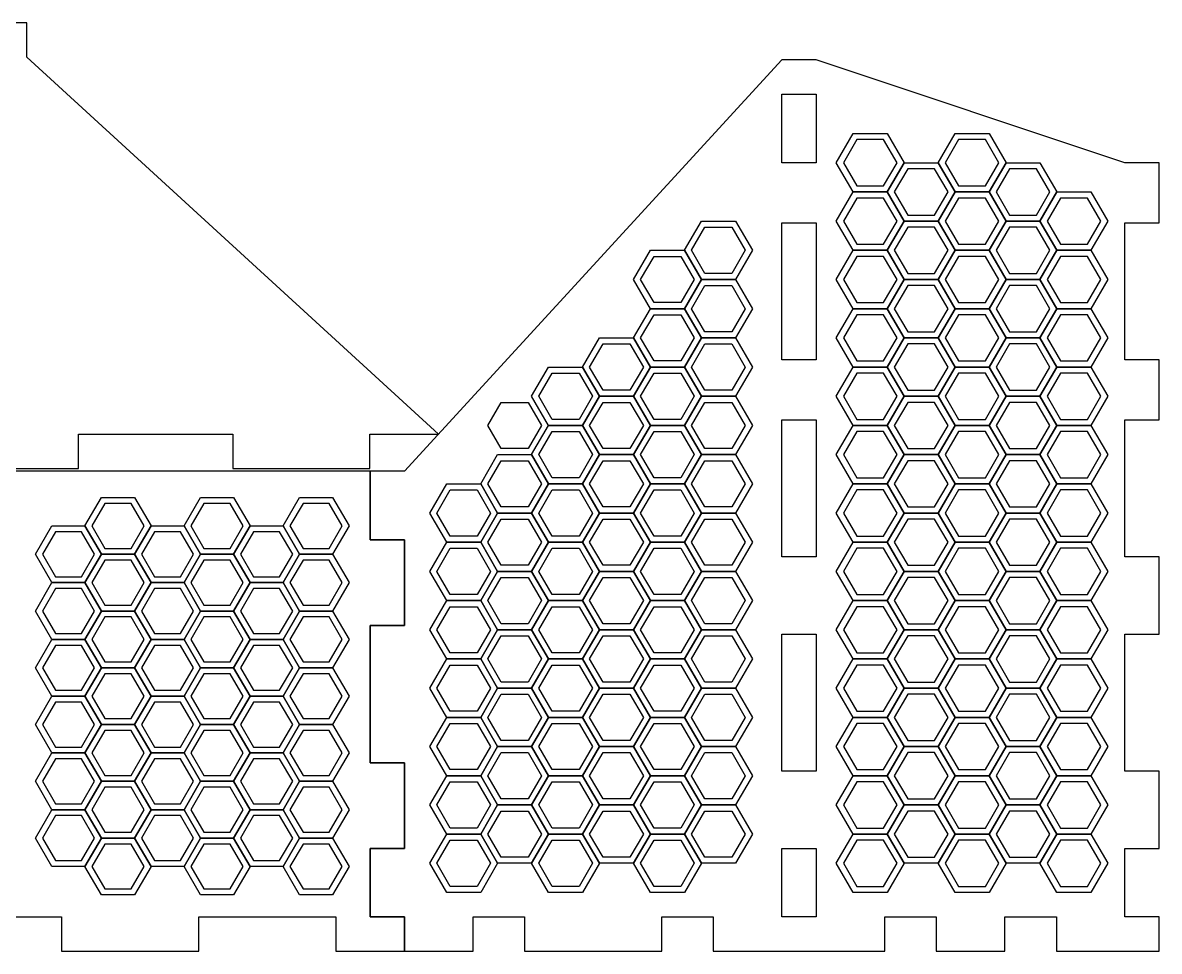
# Model space of a CAD drawing. Extents: x 716 to 2686, y 638 to 1063.
# Drawn here: x 2216.2 to 2685.8, y 638.3 to 1022.1 of the extents above; entities that cross this region are included whole.
import ezdxf

# ---------------------------------------------------------------- set-up
doc = ezdxf.new("R2010")
doc.units = 0
doc.layers.add('A0133_Printing', color=7, linetype='CONTINUOUS')

msp = doc.modelspace()

# ---------------------------------------------------------------- linework, layer by layer
at = {"layer": 'A0133_Printing', "color": 1}
for points in [[(2182.548945, 837.889279), (2239.240944, 837.889279), (2239.240944, 852.062279), (2303.020942, 852.062279), (2303.020942, 837.889279), (2359.713941, 837.889279), (2359.713941, 852.062279), (2388.06094, 852.062279), (2217.981945, 1007.968275), (2217.981945, 1022.141274), (2189.634945, 1022.141274)], [(2210.992945, 652.464984), (2232.252944, 652.464984), (2232.252944, 638.290984), (2288.945943, 638.290984), (2288.945943, 652.464984), (2345.638941, 652.464984), (2345.638941, 638.290984), (2373.984941, 638.290984), (2373.984941, 652.464984), (2359.811941, 652.464984), (2359.811941, 680.810983), (2373.984941, 680.810983), (2373.984941, 716.243982), (2359.811941, 716.243982), (2359.811941, 772.936981), (2373.984941, 772.936981), (2373.984941, 808.36998), (2359.811941, 808.36998), (2359.811941, 836.716979), (2210.992945, 836.716979)]]:
    msp.add_lwpolyline(points, dxfattribs=at)
for points in [[(2685.795933, 939.472977), (2685.795933, 964.275976), (2671.622933, 964.275976), (2544.063936, 1006.794975), (2529.890937, 1006.794975), (2373.984941, 836.716979), (2359.811941, 836.716979), (2359.811941, 808.36998), (2373.984941, 808.36998), (2373.984941, 772.936981), (2359.811941, 772.936981), (2359.811941, 716.243982), (2373.984941, 716.243982), (2373.984941, 680.810983), (2359.811941, 680.810983), (2359.811941, 652.464984), (2373.984941, 652.464984), (2373.984941, 638.290984), (2402.33194, 638.290984), (2402.33194, 652.464984), (2423.591939, 652.464984), (2423.591939, 638.290984), (2480.284938, 638.290984), (2480.284938, 652.464984), (2501.543937, 652.464984), (2501.543937, 638.290984), (2572.410936, 638.290984), (2572.410936, 652.464984), (2593.669935, 652.464984), (2593.669935, 638.290984), (2622.016934, 638.290984), (2622.016934, 652.464984), (2643.276934, 652.464984), (2643.276934, 638.290984), (2685.795933, 638.290984), (2685.795933, 652.464984), (2671.622933, 652.464984), (2671.622933, 680.810983), (2685.795933, 680.810983), (2685.795933, 712.700982), (2671.622933, 712.700982), (2671.622933, 769.393981), (2685.795933, 769.393981), (2685.795933, 801.28398), (2671.622933, 801.28398), (2671.622933, 857.976979), (2685.795933, 857.976979), (2685.795933, 882.779978), (2671.622933, 882.779978), (2671.622933, 939.472977)], [(2544.063936, 964.275976), (2529.890937, 964.275976), (2529.890937, 992.621975), (2544.063936, 992.621975)], [(2560.823136, 973.798776), (2555.274136, 964.252776), (2560.823136, 954.707776), (2571.921136, 954.707776), (2577.470136, 964.252776), (2571.921136, 973.798776)], [(2602.911335, 973.798776), (2597.362335, 964.252776), (2602.911335, 954.707776), (2614.009335, 954.707776), (2619.558335, 964.252776), (2614.009335, 973.798776)], [(2581.867335, 961.732376), (2576.318336, 952.186376), (2581.867335, 942.641376), (2592.965335, 942.641376), (2598.514335, 952.186376), (2592.965335, 961.732376)], [(2623.955234, 961.732376), (2618.406235, 952.186376), (2623.955234, 942.641376), (2635.053234, 942.641376), (2640.602234, 952.186376), (2635.053234, 961.732376)], [(2560.823136, 949.665976), (2555.274136, 940.119976), (2560.823136, 930.574977), (2571.921136, 930.574977), (2577.470136, 940.119976), (2571.921136, 949.665976)], [(2602.911335, 949.665976), (2597.362335, 940.119976), (2602.911335, 930.574977), (2614.009335, 930.574977), (2619.558335, 940.119976), (2614.009335, 949.665976)], [(2644.999434, 949.665976), (2639.450434, 940.119976), (2644.999434, 930.574977), (2656.097434, 930.574977), (2661.646433, 940.119976), (2656.097434, 949.665976)], [(2544.063936, 882.779978), (2529.890937, 882.779978), (2529.890937, 939.472977), (2544.063936, 939.472977)], [(2509.198437, 937.599477), (2514.747437, 928.053477), (2509.198437, 918.508477), (2498.100438, 918.508477), (2492.551438, 928.053477), (2498.100438, 937.599477)], [(2581.867335, 937.599477), (2576.318336, 928.053477), (2581.867335, 918.508477), (2592.965335, 918.508477), (2598.514335, 928.053477), (2592.965335, 937.599477)], [(2623.955234, 937.599477), (2618.406235, 928.053477), (2623.955234, 918.508477), (2635.053234, 918.508477), (2640.602234, 928.053477), (2635.053234, 937.599477)], [(2488.154438, 925.533077), (2493.703438, 915.987077), (2488.154438, 906.442077), (2477.056438, 906.442077), (2471.507438, 915.987077), (2477.056438, 925.533077)], [(2560.823136, 925.532977), (2555.274136, 915.986977), (2560.823136, 906.441977), (2571.921136, 906.441977), (2577.470136, 915.986977), (2571.921136, 925.532977)], [(2602.911335, 925.532977), (2597.362335, 915.986977), (2602.911335, 906.441977), (2614.009335, 906.441977), (2619.558335, 915.986977), (2614.009335, 925.532977)], [(2644.999434, 925.533077), (2639.450434, 915.987077), (2644.999434, 906.442077), (2656.097434, 906.442077), (2661.646433, 915.987077), (2656.097434, 925.533077)], [(2509.198437, 913.466577), (2514.747437, 903.920577), (2509.198437, 894.375578), (2498.100438, 894.375578), (2492.551438, 903.920577), (2498.100438, 913.466577)], [(2581.867335, 913.466577), (2576.318336, 903.920577), (2581.867335, 894.375578), (2592.965335, 894.375578), (2598.514335, 903.920577), (2592.965335, 913.466577)], [(2623.955234, 913.466577), (2618.406235, 903.920577), (2623.955234, 894.375578), (2635.053234, 894.375578), (2640.602234, 903.920577), (2635.053234, 913.466577)], [(2488.154438, 901.400077), (2493.703438, 891.854078), (2488.154438, 882.309078), (2477.056438, 882.309078), (2471.507438, 891.854078), (2477.056438, 901.400077)], [(2560.823136, 901.400077), (2555.274136, 891.854078), (2560.823136, 882.309078), (2571.921136, 882.309078), (2577.470136, 891.854078), (2571.921136, 901.400077)], [(2602.911335, 901.400077), (2597.362335, 891.854078), (2602.911335, 882.309078), (2614.009335, 882.309078), (2619.558335, 891.854078), (2614.009335, 901.400077)], [(2644.999434, 901.400077), (2639.450434, 891.854078), (2644.999434, 882.309078), (2656.097434, 882.309078), (2661.646433, 891.854078), (2656.097434, 901.400077)], [(2467.110338, 889.333678), (2472.659338, 879.787678), (2467.110338, 870.242678), (2456.012339, 870.242678), (2450.463339, 879.787678), (2456.012339, 889.333678)], [(2509.198437, 889.333678), (2514.747437, 879.787678), (2509.198437, 870.242678), (2498.100438, 870.242678), (2492.551438, 879.787678), (2498.100438, 889.333678)], [(2581.867335, 889.333678), (2576.318336, 879.787678), (2581.867335, 870.242678), (2592.965335, 870.242678), (2598.514335, 879.787678), (2592.965335, 889.333678)], [(2623.955234, 889.333678), (2618.406235, 879.787678), (2623.955234, 870.242678), (2635.053234, 870.242678), (2640.602234, 879.787678), (2635.053234, 889.333678)], [(2446.066339, 877.267178), (2451.615339, 867.721178), (2446.066339, 858.176179), (2434.968339, 858.176179), (2429.419339, 867.721178), (2434.968339, 877.267178)], [(2488.154438, 877.267178), (2493.703438, 867.721178), (2488.154438, 858.176179), (2477.056438, 858.176179), (2471.507438, 867.721178), (2477.056438, 877.267178)], [(2560.823136, 877.267178), (2555.274136, 867.721178), (2560.823136, 858.176179), (2571.921136, 858.176179), (2577.470136, 867.721178), (2571.921136, 877.267178)], [(2602.911335, 877.267178), (2597.362335, 867.721178), (2602.911335, 858.176179), (2614.009335, 858.176179), (2619.558335, 867.721178), (2614.009335, 877.267178)], [(2644.999434, 877.267178), (2639.450434, 867.721178), (2644.999434, 858.176179), (2656.097434, 858.176179), (2661.646433, 867.721178), (2656.097434, 877.267178)], [(2425.022439, 865.200678), (2430.571439, 855.654679), (2425.022439, 846.109679), (2413.92444, 846.109679), (2408.37544, 855.654679), (2413.92444, 865.200678)], [(2467.110338, 865.200678), (2472.659338, 855.654679), (2467.110338, 846.109679), (2456.012339, 846.109679), (2450.463339, 855.654679), (2456.012339, 865.200678)], [(2509.198437, 865.200678), (2514.747437, 855.654679), (2509.198437, 846.109679), (2498.100438, 846.109679), (2492.551438, 855.654679), (2498.100438, 865.200678)], [(2581.867335, 865.200678), (2576.318336, 855.654679), (2581.867335, 846.109679), (2592.965335, 846.109679), (2598.514335, 855.654679), (2592.965335, 865.200678)], [(2623.955234, 865.200678), (2618.406235, 855.654679), (2623.955234, 846.109679), (2635.053234, 846.109679), (2640.602234, 855.654679), (2635.053234, 865.200678)], [(2544.063936, 801.28398), (2529.890937, 801.28398), (2529.890937, 857.976979), (2544.063936, 857.976979)], [(2446.066339, 853.134279), (2451.615339, 843.588279), (2446.066339, 834.043279), (2434.968339, 834.043279), (2429.419339, 843.588279), (2434.968339, 853.134279)], [(2488.154438, 853.134279), (2493.703438, 843.588279), (2488.154438, 834.043279), (2477.056438, 834.043279), (2471.507438, 843.588279), (2477.056438, 853.134279)], [(2560.823136, 853.134279), (2555.274136, 843.588279), (2560.823136, 834.043279), (2571.921136, 834.043279), (2577.470136, 843.588279), (2571.921136, 853.134279)], [(2602.911335, 853.134279), (2597.362335, 843.588279), (2602.911335, 834.043279), (2614.009335, 834.043279), (2619.558335, 843.588279), (2614.009335, 853.134279)], [(2644.999434, 853.134279), (2639.450434, 843.588279), (2644.999434, 834.043279), (2656.097434, 834.043279), (2661.646433, 843.588279), (2656.097434, 853.134279)], [(2425.022439, 841.067779), (2430.571439, 831.521779), (2425.022439, 821.976779), (2413.92444, 821.976779), (2408.37544, 831.521779), (2413.92444, 841.067779)], [(2467.110338, 841.067779), (2472.659338, 831.521779), (2467.110338, 821.976779), (2456.012339, 821.976779), (2450.463339, 831.521779), (2456.012339, 841.067779)], [(2509.198437, 841.067779), (2514.747437, 831.521779), (2509.198437, 821.976779), (2498.100438, 821.976779), (2492.551438, 831.521779), (2498.100438, 841.067779)], [(2581.867335, 841.067779), (2576.318336, 831.521779), (2581.867335, 821.976779), (2592.965335, 821.976779), (2598.514335, 831.521779), (2592.965335, 841.067779)], [(2623.955234, 841.067779), (2618.406235, 831.521779), (2623.955234, 821.976779), (2635.053234, 821.976779), (2640.602234, 831.521779), (2635.053234, 841.067779)], [(2403.97824, 829.001279), (2409.52724, 819.45528), (2403.97824, 809.91028), (2392.88024, 809.91028), (2387.33124, 819.45528), (2392.88024, 829.001279)], [(2446.066339, 829.001279), (2451.615339, 819.45528), (2446.066339, 809.91028), (2434.968339, 809.91028), (2429.419339, 819.45528), (2434.968339, 829.001279)], [(2488.154438, 829.001279), (2493.703438, 819.45528), (2488.154438, 809.91028), (2477.056438, 809.91028), (2471.507438, 819.45528), (2477.056438, 829.001279)], [(2560.823136, 829.001279), (2555.274136, 819.45528), (2560.823136, 809.91028), (2571.921136, 809.91028), (2577.470136, 819.45528), (2571.921136, 829.001279)], [(2602.911335, 829.001279), (2597.362335, 819.45528), (2602.911335, 809.91028), (2614.009335, 809.91028), (2619.558335, 819.45528), (2614.009335, 829.001279)], [(2644.999434, 829.001279), (2639.450434, 819.45528), (2644.999434, 809.91028), (2656.097434, 809.91028), (2661.646433, 819.45528), (2656.097434, 829.001279)], [(2250.206444, 823.423079), (2244.811444, 814.14208), (2250.206444, 804.86008), (2260.997443, 804.86008), (2266.393443, 814.14208), (2260.997443, 823.423079)], [(2291.129143, 823.423079), (2285.734143, 814.14208), (2291.129143, 804.86008), (2301.920142, 804.86008), (2307.316142, 814.14208), (2301.920142, 823.423079)], [(2332.051942, 823.423079), (2326.656942, 814.14208), (2332.051942, 804.86008), (2342.842941, 804.86008), (2348.238941, 814.14208), (2342.842941, 823.423079)], [(2425.022439, 816.93488), (2430.571439, 807.38888), (2425.022439, 797.84388), (2413.92444, 797.84388), (2408.37544, 807.38888), (2413.92444, 816.93488)], [(2467.110338, 816.93488), (2472.659338, 807.38888), (2467.110338, 797.84388), (2456.012339, 797.84388), (2450.463339, 807.38888), (2456.012339, 816.93488)], [(2509.198437, 816.93488), (2514.747437, 807.38888), (2509.198437, 797.84388), (2498.100438, 797.84388), (2492.551438, 807.38888), (2498.100438, 816.93488)], [(2581.867335, 816.93488), (2576.318336, 807.38888), (2581.867335, 797.84388), (2592.965335, 797.84388), (2598.514335, 807.38888), (2592.965335, 816.93488)], [(2623.955234, 816.93488), (2618.406235, 807.38888), (2623.955234, 797.84388), (2635.053234, 797.84388), (2640.602234, 807.38888), (2635.053234, 816.93488)], [(2229.745044, 811.69068), (2224.350044, 802.40968), (2229.745044, 793.12768), (2240.536044, 793.12768), (2245.932044, 802.40968), (2240.536044, 811.69068)], [(2270.667643, 811.69068), (2265.272643, 802.40968), (2270.667643, 793.12768), (2281.458643, 793.12768), (2286.854643, 802.40968), (2281.458643, 811.69068)], [(2311.590542, 811.69068), (2306.195542, 802.40968), (2311.590542, 793.12768), (2322.381542, 793.12768), (2327.777542, 802.40968), (2322.381542, 811.69068)], [(2403.97824, 804.86848), (2409.52724, 795.32248), (2403.97824, 785.77748), (2392.88024, 785.77748), (2387.33124, 795.32248), (2392.88024, 804.86848)], [(2446.066339, 804.86848), (2451.615339, 795.32248), (2446.066339, 785.77748), (2434.968339, 785.77748), (2429.419339, 795.32248), (2434.968339, 804.86848)], [(2488.154438, 804.86848), (2493.703438, 795.32248), (2488.154438, 785.77748), (2477.056438, 785.77748), (2471.507438, 795.32248), (2477.056438, 804.86848)], [(2560.823136, 804.86848), (2555.274136, 795.32248), (2560.823136, 785.77748), (2571.921136, 785.77748), (2577.470136, 795.32248), (2571.921136, 804.86848)], [(2602.911335, 804.86848), (2597.362335, 795.32248), (2602.911335, 785.77748), (2614.009335, 785.77748), (2619.558335, 795.32248), (2614.009335, 804.86848)], [(2644.999434, 804.86848), (2639.450434, 795.32248), (2644.999434, 785.77748), (2656.097434, 785.77748), (2661.646433, 795.32248), (2656.097434, 804.86848)], [(2250.206444, 799.95828), (2244.811444, 790.67728), (2250.206444, 781.39628), (2260.997443, 781.39628), (2266.393443, 790.67728), (2260.997443, 799.95828)], [(2291.129143, 799.95828), (2285.734143, 790.67728), (2291.129143, 781.39628), (2301.920142, 781.39628), (2307.316142, 790.67728), (2301.920142, 799.95828)], [(2332.051942, 799.95828), (2326.656942, 790.67728), (2332.051942, 781.39628), (2342.842941, 781.39628), (2348.238941, 790.67728), (2342.842941, 799.95828)], [(2425.022439, 792.80198), (2430.571439, 783.25598), (2425.022439, 773.710981), (2413.92444, 773.710981), (2408.37544, 783.25598), (2413.92444, 792.80198)], [(2467.110338, 792.80198), (2472.659338, 783.25598), (2467.110338, 773.710981), (2456.012339, 773.710981), (2450.463339, 783.25598), (2456.012339, 792.80198)], [(2509.198437, 792.80198), (2514.747437, 783.25598), (2509.198437, 773.710981), (2498.100438, 773.710981), (2492.551438, 783.25598), (2498.100438, 792.80198)], [(2581.867335, 792.80198), (2576.318336, 783.25598), (2581.867335, 773.710981), (2592.965335, 773.710981), (2598.514335, 783.25598), (2592.965335, 792.80198)], [(2623.955234, 792.80198), (2618.406235, 783.25598), (2623.955234, 773.710981), (2635.053234, 773.710981), (2640.602234, 783.25598), (2635.053234, 792.80198)], [(2229.745044, 788.22598), (2224.350044, 778.944981), (2229.745044, 769.662981), (2240.536044, 769.662981), (2245.932044, 778.944981), (2240.536044, 788.22598)], [(2270.667643, 788.22598), (2265.272643, 778.944981), (2270.667643, 769.662981), (2281.458643, 769.662981), (2286.854643, 778.944981), (2281.458643, 788.22598)], [(2311.590542, 788.22598), (2306.195542, 778.944981), (2311.590542, 769.662981), (2322.381542, 769.662981), (2327.777542, 778.944981), (2322.381542, 788.22598)], [(2403.97824, 780.73548), (2409.52724, 771.189481), (2403.97824, 761.644481), (2392.88024, 761.644481), (2387.33124, 771.189481), (2392.88024, 780.73548)], [(2446.066339, 780.73548), (2451.615339, 771.189481), (2446.066339, 761.644481), (2434.968339, 761.644481), (2429.419339, 771.189481), (2434.968339, 780.73548)], [(2488.154438, 780.73548), (2493.703438, 771.189481), (2488.154438, 761.644481), (2477.056438, 761.644481), (2471.507438, 771.189481), (2477.056438, 780.73548)], [(2560.823136, 780.73548), (2555.274136, 771.189481), (2560.823136, 761.644481), (2571.921136, 761.644481), (2577.470136, 771.189481), (2571.921136, 780.73548)], [(2602.911335, 780.73548), (2597.362335, 771.189481), (2602.911335, 761.644481), (2614.009335, 761.644481), (2619.558335, 771.189481), (2614.009335, 780.73548)], [(2644.999434, 780.73548), (2639.450434, 771.189481), (2644.999434, 761.644481), (2656.097434, 761.644481), (2661.646433, 771.189481), (2656.097434, 780.73548)], [(2250.206444, 776.493581), (2244.811444, 767.212581), (2250.206444, 757.930581), (2260.997443, 757.930581), (2266.393443, 767.212581), (2260.997443, 776.493581)], [(2291.129143, 776.493581), (2285.734143, 767.212581), (2291.129143, 757.930581), (2301.920142, 757.930581), (2307.316142, 767.212581), (2301.920142, 776.493581)], [(2332.051942, 776.493581), (2326.656942, 767.212581), (2332.051942, 757.930581), (2342.842941, 757.930581), (2348.238941, 767.212581), (2342.842941, 776.493581)], [(2425.022439, 768.669081), (2430.571439, 759.123081), (2425.022439, 749.578081), (2413.92444, 749.578081), (2408.37544, 759.123081), (2413.92444, 768.669081)], [(2467.110338, 768.669081), (2472.659338, 759.123081), (2467.110338, 749.578081), (2456.012339, 749.578081), (2450.463339, 759.123081), (2456.012339, 768.669081)], [(2509.198437, 768.669081), (2514.747437, 759.123081), (2509.198437, 749.578081), (2498.100438, 749.578081), (2492.551438, 759.123081), (2498.100438, 768.669081)], [(2544.063936, 712.700982), (2529.890937, 712.700982), (2529.890937, 769.393981), (2544.063936, 769.393981)], [(2581.867335, 768.669081), (2576.318336, 759.123081), (2581.867335, 749.578081), (2592.965335, 749.578081), (2598.514335, 759.123081), (2592.965335, 768.669081)], [(2623.955234, 768.669081), (2618.406235, 759.123081), (2623.955234, 749.578081), (2635.053234, 749.578081), (2640.602234, 759.123081), (2635.053234, 768.669081)], [(2229.745044, 764.761181), (2224.350044, 755.480181), (2229.745044, 746.199181), (2240.536044, 746.199181), (2245.932044, 755.480181), (2240.536044, 764.761181)], [(2270.667643, 764.761181), (2265.272643, 755.480181), (2270.667643, 746.199181), (2281.458643, 746.199181), (2286.854643, 755.480181), (2281.458643, 764.761181)], [(2311.590542, 764.761181), (2306.195542, 755.480181), (2311.590542, 746.199181), (2322.381542, 746.199181), (2327.777542, 755.480181), (2322.381542, 764.761181)], [(2403.97824, 756.602581), (2409.52724, 747.056581), (2403.97824, 737.511582), (2392.88024, 737.511582), (2387.33124, 747.056581), (2392.88024, 756.602581)], [(2446.066339, 756.602581), (2451.615339, 747.056581), (2446.066339, 737.511582), (2434.968339, 737.511582), (2429.419339, 747.056581), (2434.968339, 756.602581)], [(2488.154438, 756.602581), (2493.703438, 747.056581), (2488.154438, 737.511582), (2477.056438, 737.511582), (2471.507438, 747.056581), (2477.056438, 756.602581)], [(2560.823136, 756.602581), (2555.274136, 747.056581), (2560.823136, 737.511582), (2571.921136, 737.511582), (2577.470136, 747.056581), (2571.921136, 756.602581)], [(2602.911335, 756.602581), (2597.362335, 747.056581), (2602.911335, 737.511582), (2614.009335, 737.511582), (2619.558335, 747.056581), (2614.009335, 756.602581)], [(2644.999434, 756.602581), (2639.450434, 747.056581), (2644.999434, 737.511582), (2656.097434, 737.511582), (2661.646433, 747.056581), (2656.097434, 756.602581)], [(2250.206444, 753.028781), (2244.811444, 743.747781), (2250.206444, 734.465782), (2260.997443, 734.465782), (2266.393443, 743.747781), (2260.997443, 753.028781)], [(2291.129143, 753.028781), (2285.734143, 743.747781), (2291.129143, 734.465782), (2301.920142, 734.465782), (2307.316142, 743.747781), (2301.920142, 753.028781)], [(2332.051942, 753.028781), (2326.656942, 743.747781), (2332.051942, 734.465782), (2342.842941, 734.465782), (2348.238941, 743.747781), (2342.842941, 753.028781)], [(2425.022439, 744.536081), (2430.571439, 734.990082), (2425.022439, 725.445082), (2413.92444, 725.445082), (2408.37544, 734.990082), (2413.92444, 744.536081)], [(2467.110338, 744.536081), (2472.659338, 734.990082), (2467.110338, 725.445082), (2456.012339, 725.445082), (2450.463339, 734.990082), (2456.012339, 744.536081)], [(2509.198437, 744.536081), (2514.747437, 734.990082), (2509.198437, 725.445082), (2498.100438, 725.445082), (2492.551438, 734.990082), (2498.100438, 744.536081)], [(2581.867335, 744.536081), (2576.318336, 734.990082), (2581.867335, 725.445082), (2592.965335, 725.445082), (2598.514335, 734.990082), (2592.965335, 744.536081)], [(2623.955234, 744.536081), (2618.406235, 734.990082), (2623.955234, 725.445082), (2635.053234, 725.445082), (2640.602234, 734.990082), (2635.053234, 744.536081)], [(2229.745044, 741.296381), (2224.350044, 732.015382), (2229.745044, 722.733382), (2240.536044, 722.733382), (2245.932044, 732.015382), (2240.536044, 741.296381)], [(2270.667643, 741.296381), (2265.272643, 732.015382), (2270.667643, 722.733382), (2281.458643, 722.733382), (2286.854643, 732.015382), (2281.458643, 741.296381)], [(2311.590542, 741.296381), (2306.195542, 732.015382), (2311.590542, 722.733382), (2322.381542, 722.733382), (2327.777542, 732.015382), (2322.381542, 741.296381)], [(2250.206444, 729.564082), (2244.811444, 720.283082), (2250.206444, 711.001082), (2260.997443, 711.001082), (2266.393443, 720.283082), (2260.997443, 729.564082)], [(2291.129143, 729.564082), (2285.734143, 720.283082), (2291.129143, 711.001082), (2301.920142, 711.001082), (2307.316142, 720.283082), (2301.920142, 729.564082)], [(2332.051942, 729.564082), (2326.656942, 720.283082), (2332.051942, 711.001082), (2342.842941, 711.001082), (2348.238941, 720.283082), (2342.842941, 729.564082)], [(2403.97824, 732.469682), (2409.52724, 722.923682), (2403.97824, 713.378682), (2392.88024, 713.378682), (2387.33124, 722.923682), (2392.88024, 732.469682)], [(2446.066339, 732.469682), (2451.615339, 722.923682), (2446.066339, 713.378682), (2434.968339, 713.378682), (2429.419339, 722.923682), (2434.968339, 732.469682)], [(2488.154438, 732.469682), (2493.703438, 722.923682), (2488.154438, 713.378682), (2477.056438, 713.378682), (2471.507438, 722.923682), (2477.056438, 732.469682)], [(2560.823136, 732.469682), (2555.274136, 722.923682), (2560.823136, 713.378682), (2571.921136, 713.378682), (2577.470136, 722.923682), (2571.921136, 732.469682)], [(2602.911335, 732.469682), (2597.362335, 722.923682), (2602.911335, 713.378682), (2614.009335, 713.378682), (2619.558335, 722.923682), (2614.009335, 732.469682)], [(2644.999434, 732.469682), (2639.450434, 722.923682), (2644.999434, 713.378682), (2656.097434, 713.378682), (2661.646433, 722.923682), (2656.097434, 732.469682)], [(2425.022439, 720.403182), (2430.571439, 710.857182), (2425.022439, 701.312182), (2413.92444, 701.312182), (2408.37544, 710.857182), (2413.92444, 720.403182)], [(2467.110338, 720.403182), (2472.659338, 710.857182), (2467.110338, 701.312182), (2456.012339, 701.312182), (2450.463339, 710.857182), (2456.012339, 720.403182)], [(2509.198437, 720.403182), (2514.747437, 710.857182), (2509.198437, 701.312182), (2498.100438, 701.312182), (2492.551438, 710.857182), (2498.100438, 720.403182)], [(2581.867335, 720.403182), (2576.318336, 710.857182), (2581.867335, 701.312182), (2592.965335, 701.312182), (2598.514335, 710.857182), (2592.965335, 720.403182)], [(2623.955234, 720.403182), (2618.406235, 710.857182), (2623.955234, 701.312182), (2635.053234, 701.312182), (2640.602234, 710.857182), (2635.053234, 720.403182)], [(2229.745044, 717.831682), (2224.350044, 708.550682), (2229.745044, 699.269683), (2240.536044, 699.269683), (2245.932044, 708.550682), (2240.536044, 717.831682)], [(2270.667643, 717.831682), (2265.272643, 708.550682), (2270.667643, 699.269683), (2281.458643, 699.269683), (2286.854643, 708.550682), (2281.458643, 717.831682)], [(2311.590542, 717.831682), (2306.195542, 708.550682), (2311.590542, 699.269683), (2322.381542, 699.269683), (2327.777542, 708.550682), (2322.381542, 717.831682)], [(2250.206444, 706.099282), (2244.811444, 696.818283), (2250.206444, 687.536283), (2260.997443, 687.536283), (2266.393443, 696.818283), (2260.997443, 706.099282)], [(2291.129143, 706.099282), (2285.734143, 696.818283), (2291.129143, 687.536283), (2301.920142, 687.536283), (2307.316142, 696.818283), (2301.920142, 706.099282)], [(2332.051942, 706.099282), (2326.656942, 696.818283), (2332.051942, 687.536283), (2342.842941, 687.536283), (2348.238941, 696.818283), (2342.842941, 706.099282)], [(2403.97824, 708.336682), (2409.52724, 698.790683), (2403.97824, 689.245683), (2392.88024, 689.245683), (2387.33124, 698.790683), (2392.88024, 708.336682)], [(2446.066339, 708.336682), (2451.615339, 698.790683), (2446.066339, 689.245683), (2434.968339, 689.245683), (2429.419339, 698.790683), (2434.968339, 708.336682)], [(2488.154438, 708.336682), (2493.703438, 698.790683), (2488.154438, 689.245683), (2477.056438, 689.245683), (2471.507438, 698.790683), (2477.056438, 708.336682)], [(2560.823136, 708.336682), (2555.274136, 698.790683), (2560.823136, 689.245683), (2571.921136, 689.245683), (2577.470136, 698.790683), (2571.921136, 708.336682)], [(2602.911335, 708.336682), (2597.362335, 698.790683), (2602.911335, 689.245683), (2614.009335, 689.245683), (2619.558335, 698.790683), (2614.009335, 708.336682)], [(2644.999434, 708.336682), (2639.450434, 698.790683), (2644.999434, 689.245683), (2656.097434, 689.245683), (2661.646433, 698.790683), (2656.097434, 708.336682)], [(2425.022439, 696.270283), (2430.571439, 686.724283), (2425.022439, 677.179283), (2413.92444, 677.179283), (2408.37544, 686.724283), (2413.92444, 696.270283)], [(2467.110338, 696.270283), (2472.659338, 686.724283), (2467.110338, 677.179283), (2456.012339, 677.179283), (2450.463339, 686.724283), (2456.012339, 696.270283)], [(2509.198437, 696.270283), (2514.747437, 686.724283), (2509.198437, 677.179283), (2498.100438, 677.179283), (2492.551438, 686.724283), (2498.100438, 696.270283)], [(2581.867335, 696.270283), (2576.318336, 686.724283), (2581.867335, 677.179283), (2592.965335, 677.179283), (2598.514335, 686.724283), (2592.965335, 696.270283)], [(2623.955234, 696.270283), (2618.406235, 686.724283), (2623.955234, 677.179283), (2635.053234, 677.179283), (2640.602234, 686.724283), (2635.053234, 696.270283)], [(2229.745044, 694.366883), (2224.350044, 685.085883), (2229.745044, 675.803883), (2240.536044, 675.803883), (2245.932044, 685.085883), (2240.536044, 694.366883)], [(2270.667643, 694.366883), (2265.272643, 685.085883), (2270.667643, 675.803883), (2281.458643, 675.803883), (2286.854643, 685.085883), (2281.458643, 694.366883)], [(2311.590542, 694.366883), (2306.195542, 685.085883), (2311.590542, 675.803883), (2322.381542, 675.803883), (2327.777542, 685.085883), (2322.381542, 694.366883)], [(2250.206444, 682.634583), (2244.811444, 673.353583), (2250.206444, 664.071583), (2260.997443, 664.071583), (2266.393443, 673.353583), (2260.997443, 682.634583)], [(2291.129143, 682.634583), (2285.734143, 673.353583), (2291.129143, 664.071583), (2301.920142, 664.071583), (2307.316142, 673.353583), (2301.920142, 682.634583)], [(2332.051942, 682.634583), (2326.656942, 673.353583), (2332.051942, 664.071583), (2342.842941, 664.071583), (2348.238941, 673.353583), (2342.842941, 682.634583)], [(2403.97824, 684.203883), (2409.52724, 674.657883), (2403.97824, 665.112883), (2392.88024, 665.112883), (2387.33124, 674.657883), (2392.88024, 684.203883)], [(2446.066339, 684.203883), (2451.615339, 674.657883), (2446.066339, 665.112883), (2434.968339, 665.112883), (2429.419339, 674.657883), (2434.968339, 684.203883)], [(2488.154438, 684.203883), (2493.703438, 674.657883), (2488.154438, 665.112883), (2477.056438, 665.112883), (2471.507438, 674.657883), (2477.056438, 684.203883)], [(2560.823136, 684.203883), (2555.274136, 674.657883), (2560.823136, 665.112883), (2571.921136, 665.112883), (2577.470136, 674.657883), (2571.921136, 684.203883)], [(2602.911335, 684.203883), (2597.362335, 674.657883), (2602.911335, 665.112883), (2614.009335, 665.112883), (2619.558335, 674.657883), (2614.009335, 684.203883)], [(2644.999434, 684.203883), (2639.450434, 674.657883), (2644.999434, 665.112883), (2656.097434, 665.112883), (2661.646433, 674.657883), (2656.097434, 684.203883)], [(2544.063936, 652.464984), (2529.890937, 652.464984), (2529.890937, 680.810983), (2544.063936, 680.810983)]]:
    msp.add_lwpolyline(points, close=True, dxfattribs=at)
at = {"layer": 'A0133_Printing', "color": 4}
for points in [[(2573.387136, 952.186776), (2559.358136, 952.186776), (2552.343136, 964.252776), (2559.358136, 976.319776), (2573.387136, 976.319776), (2580.402135, 964.252776)], [(2615.475235, 952.186776), (2601.446235, 952.186776), (2594.431235, 964.252776), (2601.446235, 976.319776), (2615.475235, 976.319776), (2622.490234, 964.252776)], [(2594.431335, 940.120376), (2580.401335, 940.120376), (2573.387336, 952.186376), (2580.401335, 964.253376), (2594.431335, 964.253376), (2601.446335, 952.186376)], [(2636.519434, 940.120376), (2622.489434, 940.120376), (2615.475435, 952.186376), (2622.489434, 964.253376), (2636.519434, 964.253376), (2643.533434, 952.186376)], [(2573.387136, 928.053877), (2559.358136, 928.053877), (2552.343136, 940.119876), (2559.358136, 952.186876), (2573.387136, 952.186876), (2580.402135, 940.119876)], [(2615.475235, 928.053877), (2601.446235, 928.053877), (2594.431235, 940.119876), (2601.446235, 952.186876), (2615.475235, 952.186876), (2622.490234, 940.119876)], [(2657.563434, 928.053877), (2643.533434, 928.053877), (2636.519434, 940.119876), (2643.533434, 952.186876), (2657.563434, 952.186876), (2664.578433, 940.119876)], [(2489.619838, 928.053977), (2496.634838, 940.119976), (2510.663837, 940.119976), (2517.678837, 928.053977), (2510.663837, 915.987977), (2496.634838, 915.987977)], [(2594.431335, 915.987377), (2580.401335, 915.987377), (2573.387336, 928.053377), (2580.401335, 940.120376), (2594.431335, 940.120376), (2601.446335, 928.053377)], [(2636.519434, 915.987477), (2622.489434, 915.987477), (2615.475435, 928.053477), (2622.489434, 940.120476), (2636.519434, 940.120476), (2643.533434, 928.053477)], [(2468.575838, 915.987477), (2475.589838, 928.053477), (2489.619838, 928.053477), (2496.634838, 915.987477), (2489.619838, 903.921477), (2475.589838, 903.921477)], [(2573.387136, 903.920977), (2559.358136, 903.920977), (2552.343136, 915.986977), (2559.358136, 928.053977), (2573.387136, 928.053977), (2580.402135, 915.986977)], [(2615.475235, 903.920977), (2601.446235, 903.920977), (2594.431235, 915.986977), (2601.446235, 928.053977), (2615.475235, 928.053977), (2622.490234, 915.986977)], [(2657.563434, 903.920977), (2643.533434, 903.920977), (2636.519434, 915.986977), (2643.533434, 928.053977), (2657.563434, 928.053977), (2664.578433, 915.986977)], [(2489.619838, 903.920977), (2496.634838, 915.986977), (2510.663837, 915.986977), (2517.678837, 903.920977), (2510.663837, 891.854978), (2496.634838, 891.854978)], [(2594.431335, 891.854578), (2580.401335, 891.854578), (2573.387336, 903.920577), (2580.401335, 915.987577), (2594.431335, 915.987577), (2601.446335, 903.920577)], [(2636.519434, 891.854578), (2622.489434, 891.854578), (2615.475435, 903.920577), (2622.489434, 915.987577), (2636.519434, 915.987577), (2643.533434, 903.920577)], [(2468.575838, 891.854578), (2475.589838, 903.920577), (2489.619838, 903.920577), (2496.634838, 891.854578), (2489.619838, 879.788578), (2475.589838, 879.788578)], [(2573.387136, 879.788078), (2559.358136, 879.788078), (2552.343136, 891.854078), (2559.358136, 903.921077), (2573.387136, 903.921077), (2580.402135, 891.854078)], [(2615.475235, 879.788078), (2601.446235, 879.788078), (2594.431235, 891.854078), (2601.446235, 903.921077), (2615.475235, 903.921077), (2622.490234, 891.854078)], [(2657.563434, 879.788078), (2643.533434, 879.788078), (2636.519434, 891.854078), (2643.533434, 903.921077), (2657.563434, 903.921077), (2664.578433, 891.854078)], [(2447.531639, 879.788078), (2454.546639, 891.854078), (2468.575638, 891.854078), (2475.590638, 879.788078), (2468.575638, 867.722078), (2454.546639, 867.722078)], [(2489.619838, 879.788078), (2496.634838, 891.854078), (2510.663837, 891.854078), (2517.678837, 879.788078), (2510.663837, 867.722078), (2496.634838, 867.722078)], [(2594.431335, 867.721578), (2580.401335, 867.721578), (2573.387336, 879.787578), (2580.401335, 891.854578), (2594.431335, 891.854578), (2601.446335, 879.787578)], [(2636.519434, 867.721578), (2622.489434, 867.721578), (2615.475435, 879.787578), (2622.489434, 891.854578), (2636.519434, 891.854578), (2643.533434, 879.787578)], [(2426.487739, 867.721578), (2433.502739, 879.787578), (2447.531739, 879.787578), (2454.546739, 867.721578), (2447.531739, 855.655579), (2433.502739, 855.655579)], [(2468.575838, 867.721578), (2475.589838, 879.787578), (2489.619838, 879.787578), (2496.634838, 867.721578), (2489.619838, 855.655579), (2475.589838, 855.655579)], [(2573.387136, 855.655179), (2559.358136, 855.655179), (2552.343136, 867.721178), (2559.358136, 879.788178), (2573.387136, 879.788178), (2580.402135, 867.721178)], [(2615.475235, 855.655179), (2601.446235, 855.655179), (2594.431235, 867.721178), (2601.446235, 879.788178), (2615.475235, 879.788178), (2622.490234, 867.721178)], [(2657.563434, 855.655179), (2643.533434, 855.655179), (2636.519434, 867.721178), (2643.533434, 879.788178), (2657.563434, 879.788178), (2664.578433, 867.721178)], [(2447.531639, 855.655179), (2454.546639, 867.722178), (2468.575638, 867.722178), (2475.590638, 855.655179), (2468.575638, 843.589179), (2454.546639, 843.589179)], [(2489.619838, 855.655179), (2496.634838, 867.722178), (2510.663837, 867.722178), (2517.678837, 855.655179), (2510.663837, 843.589179), (2496.634838, 843.589179)], [(2594.431335, 843.588679), (2580.401335, 843.588679), (2573.387336, 855.654679), (2580.401335, 867.721678), (2594.431335, 867.721678), (2601.446335, 855.654679)], [(2636.519434, 843.588679), (2622.489434, 843.588679), (2615.475435, 855.654679), (2622.489434, 867.721678), (2636.519434, 867.721678), (2643.533434, 855.654679)], [(2426.487739, 843.588679), (2433.502739, 855.655679), (2447.531739, 855.655679), (2454.546739, 843.588679), (2447.531739, 831.522679), (2433.502739, 831.522679)], [(2468.575838, 843.588679), (2475.589838, 855.655679), (2489.619838, 855.655679), (2496.634838, 843.588679), (2489.619838, 831.522679), (2475.589838, 831.522679)], [(2573.387136, 831.522279), (2559.358136, 831.522279), (2552.343136, 843.588279), (2559.358136, 855.655279), (2573.387136, 855.655279), (2580.402135, 843.588279)], [(2615.475235, 831.522279), (2601.446235, 831.522279), (2594.431235, 843.588279), (2601.446235, 855.655279), (2615.475235, 855.655279), (2622.490234, 843.588279)], [(2657.563434, 831.522279), (2643.533434, 831.522279), (2636.519434, 843.588279), (2643.533434, 855.655279), (2657.563434, 855.655279), (2664.578433, 843.588279)], [(2405.44374, 831.522279), (2412.45774, 843.588279), (2426.487739, 843.588279), (2433.502739, 831.522279), (2426.487739, 819.45628), (2412.45774, 819.45628)], [(2447.531639, 831.522279), (2454.546639, 843.588279), (2468.575638, 843.588279), (2475.590638, 831.522279), (2468.575638, 819.45628), (2454.546639, 819.45628)], [(2489.619838, 831.522279), (2496.634838, 843.588279), (2510.663837, 843.588279), (2517.678837, 831.522279), (2510.663837, 819.45628), (2496.634838, 819.45628)], [(2594.431335, 819.45578), (2580.401335, 819.45578), (2573.387336, 831.521779), (2580.401335, 843.588779), (2594.431335, 843.588779), (2601.446335, 831.521779)], [(2636.519434, 819.45578), (2622.489434, 819.45578), (2615.475435, 831.521779), (2622.489434, 843.588779), (2636.519434, 843.588779), (2643.533434, 831.521779)], [(2384.39964, 819.45578), (2391.41464, 831.521779), (2405.44364, 831.521779), (2412.45864, 819.45578), (2405.44364, 807.38978), (2391.41464, 807.38978)], [(2426.487739, 819.45578), (2433.502739, 831.521779), (2447.531739, 831.521779), (2454.546739, 819.45578), (2447.531739, 807.38978), (2433.502739, 807.38978)], [(2468.575838, 819.45578), (2475.589838, 831.521779), (2489.619838, 831.521779), (2496.634838, 819.45578), (2489.619838, 807.38978), (2475.589838, 807.38978)], [(2573.387136, 807.38928), (2559.358136, 807.38928), (2552.343136, 819.45528), (2559.358136, 831.522279), (2573.387136, 831.522279), (2580.402135, 819.45528)], [(2615.475235, 807.38928), (2601.446235, 807.38928), (2594.431235, 819.45528), (2601.446235, 831.522279), (2615.475235, 831.522279), (2622.490234, 819.45528)], [(2657.563434, 807.38928), (2643.533434, 807.38928), (2636.519434, 819.45528), (2643.533434, 831.522279), (2657.563434, 831.522279), (2664.578433, 819.45528)], [(2262.422543, 802.40938), (2248.781544, 802.40938), (2241.961544, 814.14138), (2248.781544, 825.874379), (2262.422543, 825.874379), (2269.242543, 814.14138)], [(2303.345442, 802.40938), (2289.704443, 802.40938), (2282.884443, 814.14138), (2289.704443, 825.874379), (2303.345442, 825.874379), (2310.165442, 814.14138)], [(2344.268041, 802.40938), (2330.627042, 802.40938), (2323.807042, 814.14138), (2330.627042, 825.874379), (2344.268041, 825.874379), (2351.089041, 814.14138)], [(2405.44374, 807.38928), (2412.45774, 819.45528), (2426.487739, 819.45528), (2433.502739, 807.38928), (2426.487739, 795.32328), (2412.45774, 795.32328)], [(2447.531639, 807.38928), (2454.546639, 819.45528), (2468.575638, 819.45528), (2475.590638, 807.38928), (2468.575638, 795.32328), (2454.546639, 795.32328)], [(2489.619838, 807.38928), (2496.634838, 819.45528), (2510.663837, 819.45528), (2517.678837, 807.38928), (2510.663837, 795.32328), (2496.634838, 795.32328)], [(2594.431335, 795.32288), (2580.401335, 795.32288), (2573.387336, 807.38888), (2580.401335, 819.45588), (2594.431335, 819.45588), (2601.446335, 807.38888)], [(2636.519434, 795.32288), (2622.489434, 795.32288), (2615.475435, 807.38888), (2622.489434, 819.45588), (2636.519434, 819.45588), (2643.533434, 807.38888)], [(2241.961144, 790.67708), (2228.320144, 790.67708), (2221.500144, 802.40908), (2228.320144, 814.14208), (2241.961144, 814.14208), (2248.781144, 802.40908)], [(2282.883943, 790.67708), (2269.242943, 790.67708), (2262.422943, 802.40908), (2269.242943, 814.14208), (2282.883943, 814.14208), (2289.703943, 802.40908)], [(2323.806842, 790.67708), (2310.165842, 790.67708), (2303.345842, 802.40908), (2310.165842, 814.14208), (2323.806842, 814.14208), (2330.626842, 802.40908)], [(2384.39964, 795.32288), (2391.41464, 807.38888), (2405.44364, 807.38888), (2412.45864, 795.32288), (2405.44364, 783.25688), (2391.41464, 783.25688)], [(2426.487739, 795.32288), (2433.502739, 807.38888), (2447.531739, 807.38888), (2454.546739, 795.32288), (2447.531739, 783.25688), (2433.502739, 783.25688)], [(2468.575838, 795.32288), (2475.589838, 807.38888), (2489.619838, 807.38888), (2496.634838, 795.32288), (2489.619838, 783.25688), (2475.589838, 783.25688)], [(2573.387136, 783.25638), (2559.358136, 783.25638), (2552.343136, 795.32238), (2559.358136, 807.38938), (2573.387136, 807.38938), (2580.402135, 795.32238)], [(2615.475235, 783.25638), (2601.446235, 783.25638), (2594.431235, 795.32238), (2601.446235, 807.38938), (2615.475235, 807.38938), (2622.490234, 795.32238)], [(2657.563434, 783.25638), (2643.533434, 783.25638), (2636.519434, 795.32238), (2643.533434, 807.38938), (2657.563434, 807.38938), (2664.578433, 795.32238)], [(2262.422543, 778.944681), (2248.781544, 778.944681), (2241.961544, 790.67668), (2248.781544, 802.40968), (2262.422543, 802.40968), (2269.242543, 790.67668)], [(2303.345442, 778.944681), (2289.704443, 778.944681), (2282.884443, 790.67668), (2289.704443, 802.40968), (2303.345442, 802.40968), (2310.165442, 790.67668)], [(2344.268041, 778.944681), (2330.627042, 778.944681), (2323.807042, 790.67668), (2330.627042, 802.40968), (2344.268041, 802.40968), (2351.089041, 790.67668)], [(2405.44374, 783.25638), (2412.45774, 795.32238), (2426.487739, 795.32238), (2433.502739, 783.25638), (2426.487739, 771.190381), (2412.45774, 771.190381)], [(2447.531639, 783.25638), (2454.546639, 795.32238), (2468.575638, 795.32238), (2475.590638, 783.25638), (2468.575638, 771.190381), (2454.546639, 771.190381)], [(2489.619838, 783.25638), (2496.634838, 795.32238), (2510.663837, 795.32238), (2517.678837, 783.25638), (2510.663837, 771.190381), (2496.634838, 771.190381)], [(2594.431335, 771.189881), (2580.401335, 771.189881), (2573.387336, 783.25588), (2580.401335, 795.32288), (2594.431335, 795.32288), (2601.446335, 783.25588)], [(2636.519434, 771.189881), (2622.489434, 771.189881), (2615.475435, 783.25588), (2622.489434, 795.32288), (2636.519434, 795.32288), (2643.533434, 783.25588)], [(2241.961144, 767.212281), (2228.320144, 767.212281), (2221.500144, 778.944281), (2228.320144, 790.67728), (2241.961144, 790.67728), (2248.781144, 778.944281)], [(2282.883943, 767.212281), (2269.242943, 767.212281), (2262.422943, 778.944281), (2269.242943, 790.67728), (2282.883943, 790.67728), (2289.703943, 778.944281)], [(2323.806842, 767.212281), (2310.165842, 767.212281), (2303.345842, 778.944281), (2310.165842, 790.67728), (2323.806842, 790.67728), (2330.626842, 778.944281)], [(2384.39964, 771.189881), (2391.41464, 783.25588), (2405.44364, 783.25588), (2412.45864, 771.189881), (2405.44364, 759.123881), (2391.41464, 759.123881)], [(2426.487739, 771.189881), (2433.502739, 783.25588), (2447.531739, 783.25588), (2454.546739, 771.189881), (2447.531739, 759.123881), (2433.502739, 759.123881)], [(2468.575838, 771.189881), (2475.589838, 783.25588), (2489.619838, 783.25588), (2496.634838, 771.189881), (2489.619838, 759.123881), (2475.589838, 759.123881)], [(2573.387136, 759.123481), (2559.358136, 759.123481), (2552.343136, 771.189481), (2559.358136, 783.25648), (2573.387136, 783.25648), (2580.402135, 771.189481)], [(2615.475235, 759.123481), (2601.446235, 759.123481), (2594.431235, 771.189481), (2601.446235, 783.25648), (2615.475235, 783.25648), (2622.490234, 771.189481)], [(2657.563434, 759.123481), (2643.533434, 759.123481), (2636.519434, 771.189481), (2643.533434, 783.25648), (2657.563434, 783.25648), (2664.578433, 771.189481)], [(2262.422543, 755.479881), (2248.781544, 755.479881), (2241.961544, 767.211881), (2248.781544, 778.944881), (2262.422543, 778.944881), (2269.242543, 767.211881)], [(2303.345442, 755.479881), (2289.704443, 755.479881), (2282.884443, 767.211881), (2289.704443, 778.944881), (2303.345442, 778.944881), (2310.165442, 767.211881)], [(2344.268041, 755.479881), (2330.627042, 755.479881), (2323.807042, 767.211881), (2330.627042, 778.944881), (2344.268041, 778.944881), (2351.089041, 767.211881)], [(2405.44374, 759.123481), (2412.45774, 771.189481), (2426.487739, 771.189481), (2433.502739, 759.123481), (2426.487739, 747.057481), (2412.45774, 747.057481)], [(2447.531639, 759.123481), (2454.546639, 771.189481), (2468.575638, 771.189481), (2475.590638, 759.123481), (2468.575638, 747.057481), (2454.546639, 747.057481)], [(2489.619838, 759.123481), (2496.634838, 771.189481), (2510.663837, 771.189481), (2517.678837, 759.123481), (2510.663837, 747.057481), (2496.634838, 747.057481)], [(2594.431335, 747.057081), (2580.401335, 747.057081), (2573.387336, 759.123081), (2580.401335, 771.190081), (2594.431335, 771.190081), (2601.446335, 759.123081)], [(2636.519434, 747.057081), (2622.489434, 747.057081), (2615.475435, 759.123081), (2622.489434, 771.190081), (2636.519434, 771.190081), (2643.533434, 759.123081)], [(2241.961144, 743.747581), (2228.320144, 743.747581), (2221.500144, 755.479581), (2228.320144, 767.212581), (2241.961144, 767.212581), (2248.781144, 755.479581)], [(2282.883943, 743.747581), (2269.242943, 743.747581), (2262.422943, 755.479581), (2269.242943, 767.212581), (2282.883943, 767.212581), (2289.703943, 755.479581)], [(2323.806842, 743.747581), (2310.165842, 743.747581), (2303.345842, 755.479581), (2310.165842, 767.212581), (2323.806842, 767.212581), (2330.626842, 755.479581)], [(2384.39964, 747.056981), (2391.41464, 759.122981), (2405.44364, 759.122981), (2412.45864, 747.056981), (2405.44364, 734.990982), (2391.41464, 734.990982)], [(2426.487739, 747.056981), (2433.502739, 759.122981), (2447.531739, 759.122981), (2454.546739, 747.056981), (2447.531739, 734.990982), (2433.502739, 734.990982)], [(2468.575838, 747.056981), (2475.589838, 759.122981), (2489.619838, 759.122981), (2496.634838, 747.056981), (2489.619838, 734.990982), (2475.589838, 734.990982)], [(2573.387136, 734.990582), (2559.358136, 734.990582), (2552.343136, 747.056581), (2559.358136, 759.123581), (2573.387136, 759.123581), (2580.402135, 747.056581)], [(2615.475235, 734.990582), (2601.446235, 734.990582), (2594.431235, 747.056581), (2601.446235, 759.123581), (2615.475235, 759.123581), (2622.490234, 747.056581)], [(2657.563434, 734.990582), (2643.533434, 734.990582), (2636.519434, 747.056581), (2643.533434, 759.123581), (2657.563434, 759.123581), (2664.578433, 747.056581)], [(2262.422543, 732.015182), (2248.781544, 732.015182), (2241.961544, 743.747181), (2248.781544, 755.480181), (2262.422543, 755.480181), (2269.242543, 743.747181)], [(2303.345442, 732.015182), (2289.704443, 732.015182), (2282.884443, 743.747181), (2289.704443, 755.480181), (2303.345442, 755.480181), (2310.165442, 743.747181)], [(2344.268041, 732.015182), (2330.627042, 732.015182), (2323.807042, 743.747181), (2330.627042, 755.480181), (2344.268041, 755.480181), (2351.089041, 743.747181)], [(2405.44374, 734.990482), (2412.45774, 747.057481), (2426.487739, 747.057481), (2433.502739, 734.990482), (2426.487739, 722.924482), (2412.45774, 722.924482)], [(2447.531639, 734.990482), (2454.546639, 747.057481), (2468.575638, 747.057481), (2475.590638, 734.990482), (2468.575638, 722.924482), (2454.546639, 722.924482)], [(2489.619838, 734.990482), (2496.634838, 747.057481), (2510.663837, 747.057481), (2517.678837, 734.990482), (2510.663837, 722.924482), (2496.634838, 722.924482)], [(2594.431335, 722.924082), (2580.401335, 722.924082), (2573.387336, 734.990082), (2580.401335, 747.057081), (2594.431335, 747.057081), (2601.446335, 734.990082)], [(2636.519434, 722.924082), (2622.489434, 722.924082), (2615.475435, 734.990082), (2622.489434, 747.057081), (2636.519434, 747.057081), (2643.533434, 734.990082)], [(2241.961144, 720.282782), (2228.320144, 720.282782), (2221.500144, 732.014782), (2228.320144, 743.747781), (2241.961144, 743.747781), (2248.781144, 732.014782)], [(2282.883943, 720.282782), (2269.242943, 720.282782), (2262.422943, 732.014782), (2269.242943, 743.747781), (2282.883943, 743.747781), (2289.703943, 732.014782)], [(2323.806842, 720.282782), (2310.165842, 720.282782), (2303.345842, 732.014782), (2310.165842, 743.747781), (2323.806842, 743.747781), (2330.626842, 732.014782)], [(2384.39964, 722.924082), (2391.41464, 734.990082), (2405.44364, 734.990082), (2412.45864, 722.924082), (2405.44364, 710.858082), (2391.41464, 710.858082)], [(2426.487739, 722.924082), (2433.502739, 734.990082), (2447.531739, 734.990082), (2454.546739, 722.924082), (2447.531739, 710.858082), (2433.502739, 710.858082)], [(2468.575838, 722.924082), (2475.589838, 734.990082), (2489.619838, 734.990082), (2496.634838, 722.924082), (2489.619838, 710.858082), (2475.589838, 710.858082)], [(2573.387136, 710.857682), (2559.358136, 710.857682), (2552.343136, 722.923682), (2559.358136, 734.990682), (2573.387136, 734.990682), (2580.402135, 722.923682)], [(2615.475235, 710.857682), (2601.446235, 710.857682), (2594.431235, 722.923682), (2601.446235, 734.990682), (2615.475235, 734.990682), (2622.490234, 722.923682)], [(2657.563434, 710.857682), (2643.533434, 710.857682), (2636.519434, 722.923682), (2643.533434, 734.990682), (2657.563434, 734.990682), (2664.578433, 722.923682)], [(2262.422543, 708.550382), (2248.781544, 708.550382), (2241.961544, 720.282382), (2248.781544, 732.015382), (2262.422543, 732.015382), (2269.242543, 720.282382)], [(2303.345442, 708.550382), (2289.704443, 708.550382), (2282.884443, 720.282382), (2289.704443, 732.015382), (2303.345442, 732.015382), (2310.165442, 720.282382)], [(2344.268041, 708.550382), (2330.627042, 708.550382), (2323.807042, 720.282382), (2330.627042, 732.015382), (2344.268041, 732.015382), (2351.089041, 720.282382)], [(2241.961144, 696.818083), (2228.320144, 696.818083), (2221.500144, 708.550082), (2228.320144, 720.283082), (2241.961144, 720.283082), (2248.781144, 708.550082)], [(2282.883943, 696.818083), (2269.242943, 696.818083), (2262.422943, 708.550082), (2269.242943, 720.283082), (2282.883943, 720.283082), (2289.703943, 708.550082)], [(2323.806842, 696.818083), (2310.165842, 696.818083), (2303.345842, 708.550082), (2310.165842, 720.283082), (2323.806842, 720.283082), (2330.626842, 708.550082)], [(2405.44374, 710.857682), (2412.45774, 722.923682), (2426.487739, 722.923682), (2433.502739, 710.857682), (2426.487739, 698.791683), (2412.45774, 698.791683)], [(2447.531639, 710.857682), (2454.546639, 722.923682), (2468.575638, 722.923682), (2475.590638, 710.857682), (2468.575638, 698.791683), (2454.546639, 698.791683)], [(2489.619838, 710.857682), (2496.634838, 722.923682), (2510.663837, 722.923682), (2517.678837, 710.857682), (2510.663837, 698.791683), (2496.634838, 698.791683)], [(2594.431335, 698.791183), (2580.401335, 698.791183), (2573.387336, 710.857182), (2580.401335, 722.924182), (2594.431335, 722.924182), (2601.446335, 710.857182)], [(2636.519434, 698.791183), (2622.489434, 698.791183), (2615.475435, 710.857182), (2622.489434, 722.924182), (2636.519434, 722.924182), (2643.533434, 710.857182)], [(2384.39964, 698.791183), (2391.41464, 710.857182), (2405.44364, 710.857182), (2412.45864, 698.791183), (2405.44364, 686.725183), (2391.41464, 686.725183)], [(2426.487739, 698.791183), (2433.502739, 710.857182), (2447.531739, 710.857182), (2454.546739, 698.791183), (2447.531739, 686.725183), (2433.502739, 686.725183)], [(2468.575838, 698.791183), (2475.589838, 710.857182), (2489.619838, 710.857182), (2496.634838, 698.791183), (2489.619838, 686.725183), (2475.589838, 686.725183)], [(2573.387136, 686.724683), (2559.358136, 686.724683), (2552.343136, 698.790683), (2559.358136, 710.857682), (2573.387136, 710.857682), (2580.402135, 698.790683)], [(2615.475235, 686.724683), (2601.446235, 686.724683), (2594.431235, 698.790683), (2601.446235, 710.857682), (2615.475235, 710.857682), (2622.490234, 698.790683)], [(2657.563434, 686.724683), (2643.533434, 686.724683), (2636.519434, 698.790683), (2643.533434, 710.857682), (2657.563434, 710.857682), (2664.578433, 698.790683)], [(2262.422543, 685.085583), (2248.781544, 685.085583), (2241.961544, 696.817583), (2248.781544, 708.550582), (2262.422543, 708.550582), (2269.242543, 696.817583)], [(2303.345442, 685.085583), (2289.704443, 685.085583), (2282.884443, 696.817583), (2289.704443, 708.550582), (2303.345442, 708.550582), (2310.165442, 696.817583)], [(2344.268041, 685.085583), (2330.627042, 685.085583), (2323.807042, 696.817583), (2330.627042, 708.550582), (2344.268041, 708.550582), (2351.089041, 696.817583)], [(2241.961144, 673.353283), (2228.320144, 673.353283), (2221.500144, 685.085283), (2228.320144, 696.818283), (2241.961144, 696.818283), (2248.781144, 685.085283)], [(2282.883943, 673.353283), (2269.242943, 673.353283), (2262.422943, 685.085283), (2269.242943, 696.818283), (2282.883943, 696.818283), (2289.703943, 685.085283)], [(2323.806842, 673.353283), (2310.165842, 673.353283), (2303.345842, 685.085283), (2310.165842, 696.818283), (2323.806842, 696.818283), (2330.626842, 685.085283)], [(2405.44374, 686.724683), (2412.45774, 698.790683), (2426.487739, 698.790683), (2433.502739, 686.724683), (2426.487739, 674.658683), (2412.45774, 674.658683)], [(2447.531639, 686.724683), (2454.546639, 698.790683), (2468.575638, 698.790683), (2475.590638, 686.724683), (2468.575638, 674.658683), (2454.546639, 674.658683)], [(2489.619838, 686.724683), (2496.634838, 698.790683), (2510.663837, 698.790683), (2517.678837, 686.724683), (2510.663837, 674.658683), (2496.634838, 674.658683)], [(2594.431335, 674.658283), (2580.401335, 674.658283), (2573.387336, 686.724283), (2580.401335, 698.791283), (2594.431335, 698.791283), (2601.446335, 686.724283)], [(2636.519434, 674.658283), (2622.489434, 674.658283), (2615.475435, 686.724283), (2622.489434, 698.791283), (2636.519434, 698.791283), (2643.533434, 686.724283)], [(2384.39964, 674.658283), (2391.41464, 686.724283), (2405.44364, 686.724283), (2412.45864, 674.658283), (2405.44364, 662.592283), (2391.41464, 662.592283)], [(2426.487739, 674.658283), (2433.502739, 686.724283), (2447.531739, 686.724283), (2454.546739, 674.658283), (2447.531739, 662.592283), (2433.502739, 662.592283)], [(2468.575838, 674.658283), (2475.589838, 686.724283), (2489.619838, 686.724283), (2496.634838, 674.658283), (2489.619838, 662.592283), (2475.589838, 662.592283)], [(2573.387136, 662.591783), (2559.358136, 662.591783), (2552.343136, 674.657783), (2559.358136, 686.724783), (2573.387136, 686.724783), (2580.402135, 674.657783)], [(2615.475235, 662.591783), (2601.446235, 662.591783), (2594.431235, 674.657783), (2601.446235, 686.724783), (2615.475235, 686.724783), (2622.490234, 674.657783)], [(2657.563434, 662.591783), (2643.533434, 662.591783), (2636.519434, 674.657783), (2643.533434, 686.724783), (2657.563434, 686.724783), (2664.578433, 674.657783)], [(2262.422543, 661.620883), (2248.781544, 661.620883), (2241.961544, 673.352883), (2248.781544, 685.085883), (2262.422543, 685.085883), (2269.242543, 673.352883)], [(2303.345442, 661.620883), (2289.704443, 661.620883), (2282.884443, 673.352883), (2289.704443, 685.085883), (2303.345442, 685.085883), (2310.165442, 673.352883)], [(2344.268041, 661.620883), (2330.627042, 661.620883), (2323.807042, 673.352883), (2330.627042, 685.085883), (2344.268041, 685.085883), (2351.089041, 673.352883)]]:
    msp.add_lwpolyline(points, close=True, dxfattribs=at)

doc.saveas('drawing.dxf')
